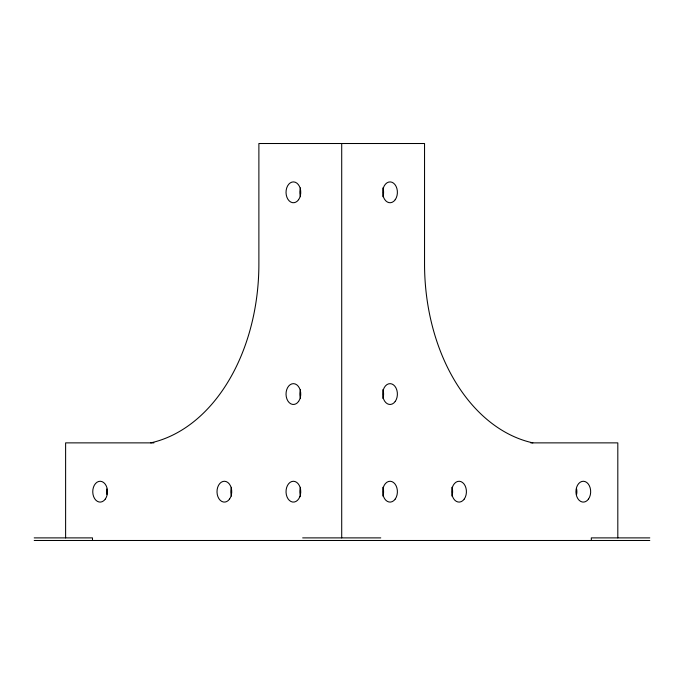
<?xml version="1.0" encoding="UTF-8"?>
<svg xmlns="http://www.w3.org/2000/svg" width="684" height="684" viewBox="0 0 684 684"><rect width="100%" height="100%" fill="white"/><g stroke="black" fill="none" stroke-linecap="round" stroke-linejoin="round"><path stroke-width="1.03" d="M153.926 442.873L65.613 442.873L65.613 537.889M530.741 442.873L617.814 442.873L617.814 537.889M34.2 537.889L92.502 537.889L92.502 540.488M302.67 537.889L380.757 537.889M649.8 537.889L591.309 537.889L591.309 540.488M34.2 540.488L649.8 540.488M341.709 143.512L341.709 537.889M150.745 442.873A181.183 128.113 -90 0 0 258.885 263.904L258.885 143.512L424.542 143.512L424.542 263.904A181.132 128.079 -90 0 0 532.862 442.873M300.524 496.08A10.414 7.362 -90 0 1 300.524 487.282M382.895 487.282A10.414 7.362 -90 0 1 382.895 496.08M451.927 487.282A10.414 7.362 -90 0 1 451.927 496.08M382.895 389.658A10.414 7.362 -90 0 1 382.895 398.464M576.612 488.983A10.414 7.362 -90 0 1 576.612 494.378M382.895 187.92A10.414 7.362 -90 0 1 382.895 196.718M106.815 494.378A10.414 7.362 -90 0 1 106.815 488.983M300.524 196.718A10.414 7.362 -90 0 1 300.524 187.92M231.5 496.08A10.414 7.362 -90 0 1 231.5 487.282M300.524 398.464A10.414 7.362 -90 0 1 300.524 389.658M395.241 499.046A10.414 7.362 -90 0 0 391.941 481.621A10.414 7.362 -90 0 0 382.92 494.378A10.414 7.362 -90 0 0 395.241 499.046M299.772 496.883A10.414 7.362 -90 0 0 293.393 481.271A10.414 7.362 -90 0 0 287.015 496.883A10.414 7.362 -90 0 0 299.772 496.883M464.265 499.046A10.414 7.362 -90 0 0 460.965 481.621A10.414 7.362 -90 0 0 451.944 494.378A10.414 7.362 -90 0 0 464.265 499.046M395.241 401.423A10.414 7.362 -90 0 0 391.941 384.006A10.414 7.362 -90 0 0 382.92 396.754A10.414 7.362 -90 0 0 395.241 401.423M588.514 499.046A10.414 7.362 -90 0 0 585.213 481.621A10.414 7.362 -90 0 0 576.193 494.378A10.414 7.362 -90 0 0 588.514 499.046M395.241 199.685A10.414 7.362 -90 0 0 391.941 182.26A10.414 7.362 -90 0 0 382.92 195.017A10.414 7.362 -90 0 0 395.241 199.685M105.327 499.046A10.414 7.362 -90 0 0 102.027 481.621A10.414 7.362 -90 0 0 93.007 494.378A10.414 7.362 -90 0 0 105.327 499.046M298.6 199.685A10.414 7.362 -90 0 0 295.3 182.26A10.414 7.362 -90 0 0 286.28 195.017A10.414 7.362 -90 0 0 298.6 199.685M229.576 499.046A10.414 7.362 -90 0 0 226.276 481.621A10.414 7.362 -90 0 0 217.255 494.378A10.414 7.362 -90 0 0 229.576 499.046M298.6 401.423A10.414 7.362 -90 0 0 295.3 384.006A10.414 7.362 -90 0 0 286.28 396.754A10.414 7.362 -90 0 0 298.6 401.423"/></g></svg>
